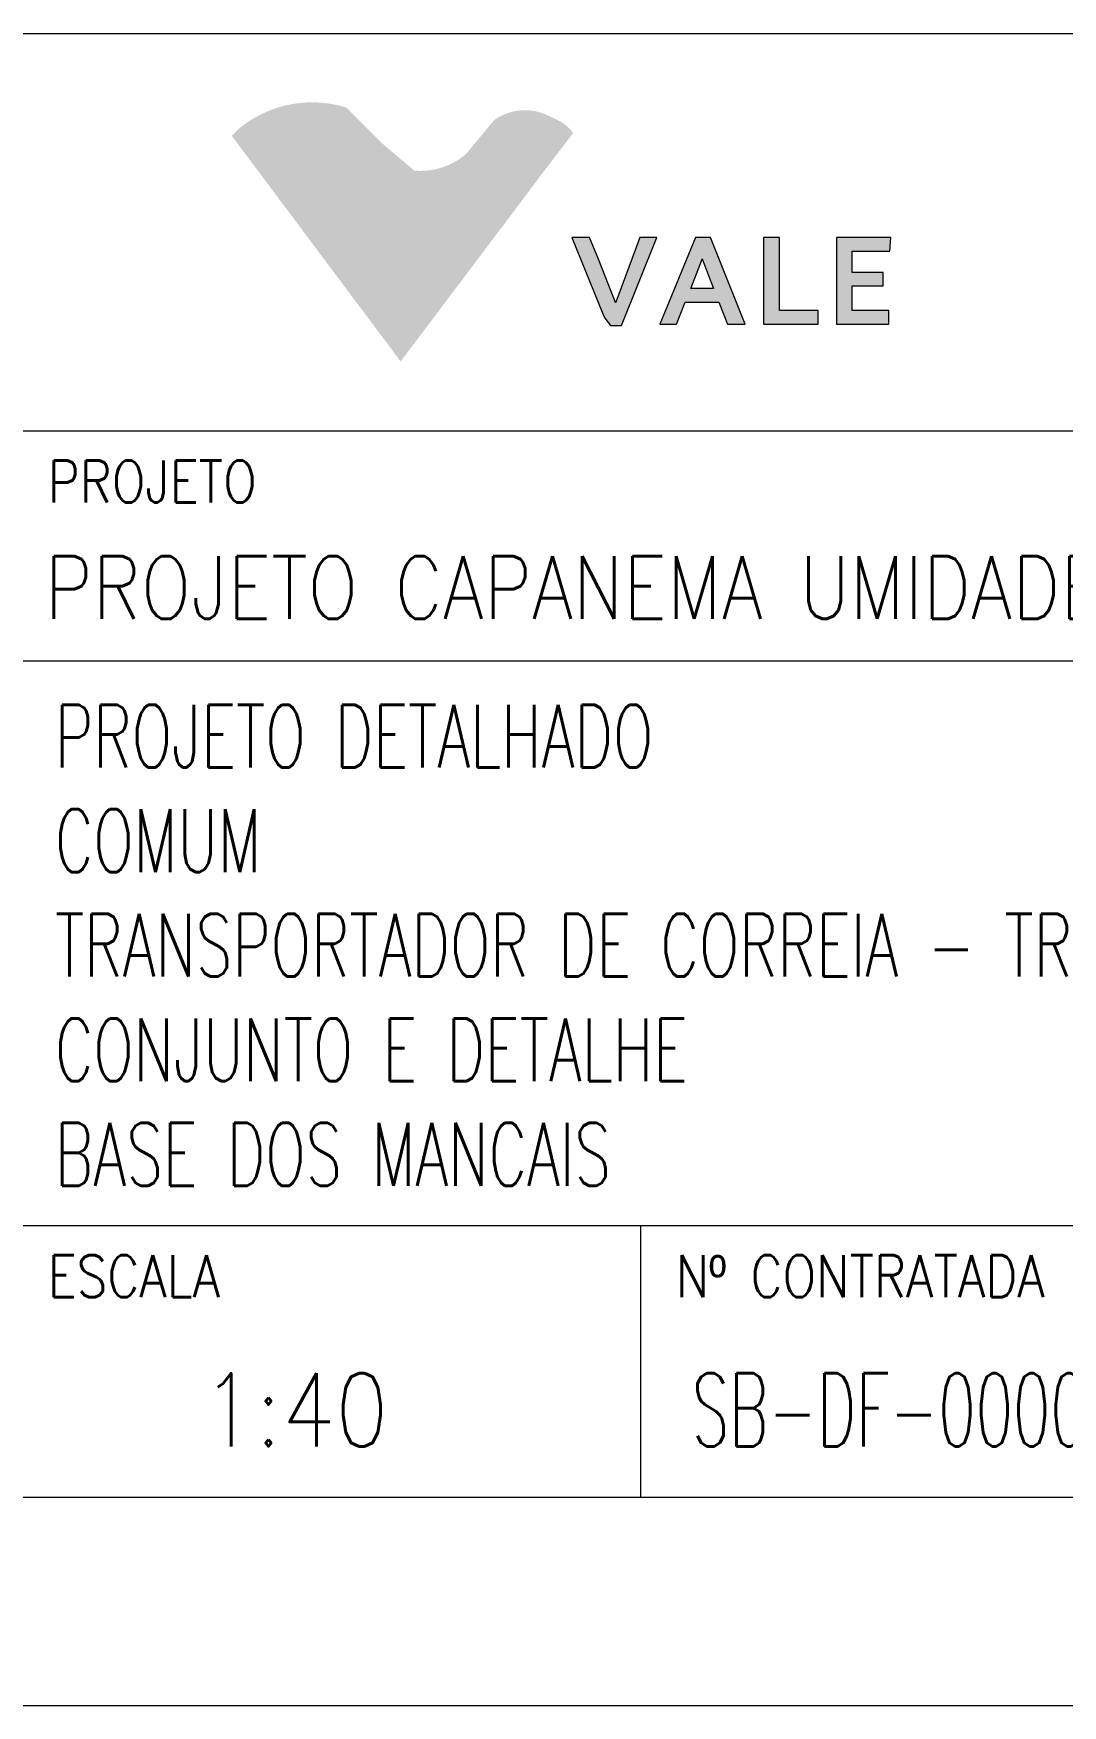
# Model space of a CAD drawing. Header units: millimetres. Extents: x 2 to 845, y 5 to 599.
# Drawn here: x 661 to 710.1, y 5 to 85 of the extents above; entities that cross this region are included whole.
import ezdxf

# ---------------------------------------------------------------- set-up
doc = ezdxf.new("R2010")
doc.units = ezdxf.units.MM
doc.linetypes.add('XKITLINE00', pattern=[0])
doc.layers.add('Outro tipo de objeto', color=7, linetype='Continuous', lineweight=0)
doc.styles.add('ROMANS', font='ROMANS__.TTF')
doc.styles.add('SIMPLEX', font='SIMPLEX_.TTF')

msp = doc.modelspace()

# ---------------------------------------------------------------- hatches: boundary and pattern name
at = {"layer": 'Outro tipo de objeto'}
for color, points in [(4, [(675.902, 81.461), (676.027, 81.362), (677.64, 79.74), (679.17, 78.44), (680.195, 77.57), (681.226, 77.006), (682.244, 76.843), (684.196, 76.843), (684.078, 76.685), (678.519, 69.312), (670.445, 80.107), (670.797, 80.445), (670.863, 80.498), (670.929, 80.55), (670.997, 80.602), (671.065, 80.652), (671.134, 80.702), (671.203, 80.75), (671.274, 80.797), (671.345, 80.843), (671.417, 80.888), (671.489, 80.932), (671.562, 80.975), (671.636, 81.016), (671.71, 81.057), (671.786, 81.096), (671.861, 81.134), (671.937, 81.171), (672.014, 81.207), (672.092, 81.242), (672.169, 81.275), (672.248, 81.307), (672.327, 81.338), (672.406, 81.368), (672.486, 81.396), (672.566, 81.424), (672.647, 81.45), (672.728, 81.475), (672.809, 81.498), (672.891, 81.52), (672.973, 81.541), (673.055, 81.561), (673.138, 81.58), (673.221, 81.597), (673.304, 81.613), (673.388, 81.627), (673.471, 81.641), (673.555, 81.653), (673.639, 81.663), (673.724, 81.673), (673.808, 81.681), (673.892, 81.688), (673.977, 81.693), (674.062, 81.697), (674.146, 81.7), (674.231, 81.702), (674.316, 81.702), (674.4, 81.701), (674.485, 81.699), (674.57, 81.695), (674.654, 81.69), (674.739, 81.684), (674.823, 81.677), (674.908, 81.668), (674.992, 81.658), (675.076, 81.646), (675.159, 81.633), (675.243, 81.619), (675.326, 81.604), (675.409, 81.587), (675.492, 81.569), (675.575, 81.55), (675.657, 81.53), (675.739, 81.508), (675.821, 81.485)]), (2, [(685.556, 81.073), (685.634, 81.033), (686.01, 80.86), (686.065, 80.833), (686.12, 80.804), (686.173, 80.773), (686.226, 80.741), (686.278, 80.707), (686.328, 80.671), (686.377, 80.634), (686.426, 80.595), (686.473, 80.555), (686.518, 80.513), (686.563, 80.47), (686.605, 80.426), (686.647, 80.38), (686.687, 80.333), (686.726, 80.285), (686.763, 80.235), (685.109, 78.065), (684.196, 76.843), (681.182, 76.843), (680.195, 77.57), (679.17, 78.44), (679.253, 78.433), (679.335, 78.429), (679.418, 78.427), (679.5, 78.426), (679.583, 78.428), (679.665, 78.432), (679.748, 78.438), (679.83, 78.446), (679.912, 78.456), (679.993, 78.468), (680.075, 78.482), (680.156, 78.497), (680.236, 78.515), (680.317, 78.535), (680.396, 78.557), (680.475, 78.581), (680.554, 78.607), (680.631, 78.635), (680.708, 78.664), (680.785, 78.696), (680.86, 78.729), (680.935, 78.764), (681.009, 78.802), (681.081, 78.84), (681.153, 78.881), (681.224, 78.924), (681.294, 78.968), (681.362, 79.014), (681.43, 79.061), (681.496, 79.11), (681.561, 79.161), (681.625, 79.214), (682.997, 80.86), (683.069, 80.909), (683.142, 80.956), (683.217, 80.999), (683.294, 81.041), (683.372, 81.079), (683.451, 81.115), (683.531, 81.149), (683.612, 81.179), (683.695, 81.207), (683.778, 81.231), (683.862, 81.253), (683.947, 81.272), (684.032, 81.288), (684.118, 81.301), (684.204, 81.312), (684.291, 81.319), (684.378, 81.323), (684.465, 81.324), (684.552, 81.322), (684.638, 81.318), (684.725, 81.31), (684.811, 81.299), (684.897, 81.286), (684.982, 81.269), (685.067, 81.25), (685.151, 81.227), (685.234, 81.202), (685.316, 81.174), (685.397, 81.143), (685.478, 81.109)]), (7, [(688.843, 72.241), (688.903, 72.404), (689.951, 75.232), (690.756, 75.232), (689.079, 71.03), (688.546, 71.03), (688.274, 71.381), (688.189, 71.593), (686.699, 75.232), (687.547, 75.232), (687.971, 74.203), (688.794, 72.132), (688.807, 72.132)]), (7, [(692.929, 74.197), (692.39, 72.798), (693.474, 72.798), (694.982, 71.09), (694.134, 71.09), (693.722, 72.144), (692.123, 72.144), (691.709, 71.09), (690.9, 71.09), (692.614, 75.232), (693.335, 75.232), (694.982, 71.09), (693.474, 72.798), (692.935, 74.221)]), (7, [(695.866, 75.232), (695.866, 71.09), (699.346, 71.09), (699.346, 75.232), (701.945, 75.232), (701.901, 74.578), (700.102, 74.578), (700.102, 73.561), (701.582, 73.561), (701.582, 72.931), (700.102, 72.931), (700.102, 71.744), (701.853, 71.744), (701.853, 71.09), (698.468, 71.09), (698.468, 71.744), (696.623, 71.744), (696.623, 75.232)])]:
    msp.add_hatch(color=color, dxfattribs=at).paths.add_polyline_path(points, flags=17)

# ---------------------------------------------------------------- linework, layer by layer
at = {"layer": 'Outro tipo de objeto', "color": 5, "linetype": 'XKITLINE00', "lineweight": 0}
for p, q in [((28.996, 84.997), (835, 84.997)), ((659.999, 65.997), (835, 65.997)), ((659.999, 54.997), (835, 54.997)), ((659.999, 27.997), (835, 27.997))]:
    msp.add_line(p, q, dxfattribs=at)
at = {"layer": 'Outro tipo de objeto', "color": 7, "linetype": 'XKITLINE00', "lineweight": 0}
for p, q in [((687.547, 75.232), (686.699, 75.232)), ((686.699, 75.232), (686.699, 75.232)), ((686.699, 75.232), (686.699, 75.232)), ((686.699, 75.232), (686.699, 75.232)), ((686.699, 75.232), (688.189, 71.593)), ((687.971, 74.203), (687.547, 75.232)), ((687.547, 75.232), (687.547, 75.232)), ((687.547, 75.232), (687.547, 75.232)), ((689.951, 75.232), (688.903, 72.404)), ((689.079, 71.03), (690.756, 75.232)), ((690.756, 75.232), (689.951, 75.232)), ((689.951, 75.232), (689.951, 75.232)), ((689.951, 75.232), (689.951, 75.232)), ((689.951, 75.232), (689.951, 75.232)), ((690.756, 75.232), (690.756, 75.232)), ((690.756, 75.232), (690.756, 75.232)), ((692.614, 75.232), (690.9, 71.09)), ((693.335, 75.232), (692.614, 75.232)), ((692.614, 75.232), (692.614, 75.232)), ((692.614, 75.232), (692.614, 75.232)), ((692.614, 75.232), (692.614, 75.232)), ((694.982, 71.09), (693.335, 75.232)), ((693.335, 75.232), (693.335, 75.232)), ((693.335, 75.232), (693.335, 75.232)), ((693.335, 75.232), (693.335, 75.232)), ((696.623, 75.232), (695.866, 75.232)), ((695.866, 75.232), (695.866, 75.232)), ((695.866, 75.232), (695.866, 75.232)), ((695.866, 75.232), (695.866, 75.232)), ((695.866, 75.232), (695.866, 71.09)), ((696.623, 71.744), (696.623, 75.232)), ((696.623, 75.232), (696.623, 75.232)), ((696.623, 75.232), (696.623, 75.232)), ((696.623, 75.232), (696.623, 75.232)), ((701.945, 75.232), (699.346, 75.232)), ((699.346, 75.232), (699.346, 75.232)), ((699.346, 75.232), (699.346, 75.232)), ((699.346, 75.232), (699.346, 75.232)), ((699.346, 75.232), (699.346, 71.09)), ((701.901, 74.578), (701.945, 75.232)), ((701.945, 75.232), (701.945, 75.232)), ((701.945, 75.232), (701.945, 75.232)), ((701.945, 75.232), (701.945, 75.232)), ((700.102, 73.561), (700.102, 74.578)), ((700.102, 74.578), (700.102, 74.578)), ((700.102, 74.578), (700.102, 74.578)), ((700.102, 74.578), (700.102, 74.578)), ((700.102, 74.578), (701.11, 74.578)), ((701.11, 74.578), (701.11, 74.578)), ((701.11, 74.578), (701.11, 74.578)), ((701.11, 74.578), (701.901, 74.578)), ((688.794, 72.132), (687.971, 74.203)), ((692.39, 72.798), (692.929, 74.197)), ((692.929, 74.197), (692.935, 74.221)), ((692.929, 74.197), (692.929, 74.197)), ((692.929, 74.197), (692.929, 74.197)), ((692.929, 74.197), (692.929, 74.197)), ((692.935, 74.221), (692.935, 74.221)), ((692.935, 74.221), (692.935, 74.221)), ((692.935, 74.221), (692.935, 74.221)), ((692.935, 74.221), (693.474, 72.798)), ((693.474, 72.798), (692.39, 72.798)), ((692.39, 72.798), (692.39, 72.798)), ((692.39, 72.798), (692.39, 72.798)), ((692.39, 72.798), (692.39, 72.798)), ((693.474, 72.798), (693.474, 72.798)), ((693.474, 72.798), (693.474, 72.798)), ((701.582, 73.561), (700.102, 73.561)), ((700.102, 73.561), (700.102, 73.561)), ((700.102, 73.561), (700.102, 73.561)), ((700.102, 73.561), (700.102, 73.561)), ((700.102, 71.744), (700.102, 72.931)), ((700.102, 72.931), (700.102, 72.931)), ((700.102, 72.931), (700.102, 72.931)), ((700.102, 72.931), (700.102, 72.931)), ((700.102, 72.931), (701.582, 72.931)), ((701.582, 72.931), (701.582, 73.561)), ((701.582, 73.561), (701.582, 73.561)), ((701.582, 73.561), (701.582, 73.561)), ((701.582, 73.561), (701.582, 73.561)), ((701.582, 72.931), (701.582, 72.931)), ((701.582, 72.931), (701.582, 72.931)), ((701.582, 72.931), (701.582, 72.931)), ((688.807, 72.132), (688.794, 72.132)), ((688.794, 72.132), (688.794, 72.132)), ((688.794, 72.132), (688.794, 72.132)), ((688.794, 72.132), (688.794, 72.132)), ((688.843, 72.241), (688.807, 72.132)), ((688.807, 72.132), (688.807, 72.132)), ((688.807, 72.132), (688.807, 72.132)), ((688.807, 72.132), (688.807, 72.132)), ((688.903, 72.404), (688.843, 72.241)), ((688.903, 72.404), (688.903, 72.404)), ((688.903, 72.404), (688.903, 72.404)), ((691.709, 71.09), (692.123, 72.144)), ((692.123, 72.144), (692.123, 72.144)), ((692.123, 72.144), (692.123, 72.144)), ((692.123, 72.144), (692.123, 72.144)), ((692.123, 72.144), (693.722, 72.144)), ((693.722, 72.144), (693.722, 72.144)), ((693.722, 72.144), (693.722, 72.144)), ((693.722, 72.144), (693.722, 72.144)), ((693.722, 72.144), (694.134, 71.09)), ((688.189, 71.593), (688.189, 71.593)), ((688.189, 71.593), (688.189, 71.593)), ((688.189, 71.593), (688.274, 71.381)), ((688.274, 71.381), (688.546, 71.03)), ((698.468, 71.744), (696.623, 71.744)), ((696.623, 71.744), (696.623, 71.744)), ((696.623, 71.744), (696.623, 71.744)), ((696.623, 71.744), (696.623, 71.744)), ((698.468, 71.09), (698.468, 71.744)), ((698.468, 71.744), (698.468, 71.744)), ((698.468, 71.744), (698.468, 71.744)), ((698.468, 71.744), (698.468, 71.744)), ((701.853, 71.744), (700.102, 71.744)), ((700.102, 71.744), (700.102, 71.744)), ((700.102, 71.744), (700.102, 71.744)), ((700.102, 71.744), (700.102, 71.744)), ((701.853, 71.09), (701.853, 71.744)), ((701.853, 71.744), (701.853, 71.744)), ((701.853, 71.744), (701.853, 71.744)), ((701.853, 71.744), (701.853, 71.744)), ((688.546, 71.03), (689.079, 71.03)), ((689.079, 71.03), (689.079, 71.03)), ((689.079, 71.03), (689.079, 71.03)), ((690.9, 71.09), (690.9, 71.09)), ((690.9, 71.09), (690.9, 71.09)), ((690.9, 71.09), (690.9, 71.09)), ((690.9, 71.09), (691.709, 71.09)), ((691.709, 71.09), (691.709, 71.09)), ((691.709, 71.09), (691.709, 71.09)), ((691.709, 71.09), (691.709, 71.09)), ((694.134, 71.09), (694.134, 71.09)), ((694.134, 71.09), (694.134, 71.09)), ((694.134, 71.09), (694.134, 71.09)), ((694.134, 71.09), (694.982, 71.09)), ((694.982, 71.09), (694.982, 71.09)), ((694.982, 71.09), (694.982, 71.09)), ((695.866, 71.09), (695.866, 71.09)), ((695.866, 71.09), (695.866, 71.09)), ((695.866, 71.09), (695.866, 71.09)), ((695.866, 71.09), (698.468, 71.09)), ((698.468, 71.09), (698.468, 71.09)), ((698.468, 71.09), (698.468, 71.09)), ((699.346, 71.09), (699.346, 71.09)), ((699.346, 71.09), (699.346, 71.09)), ((699.346, 71.09), (699.346, 71.09)), ((699.346, 71.09), (701.853, 71.09)), ((701.853, 71.09), (701.853, 71.09)), ((701.853, 71.09), (701.853, 71.09)), ((4.035, 5.036), (845, 5.036))]:
    msp.add_line(p, q, dxfattribs=at)
at = {"layer": 'Outro tipo de objeto', "color": 4, "linetype": 'XKITLINE00', "lineweight": 0}
msp.add_line((689.999, 14.997), (689.999, 27.997), dxfattribs=at)
at = {"layer": 'Outro tipo de objeto', "color": 6, "linetype": 'XKITLINE00', "lineweight": 0}
msp.add_line((28.996, 14.997), (835, 14.997), dxfattribs=at)

# ---------------------------------------------------------------- texts
at = {"layer": 'Outro tipo de objeto', "color": 3, "style": 'SIMPLEX', "width": 0.85}
for s, height, p in [('PROJETO', 2, (661.659, 62.568)), ('ESCALA', 2, (661.659, 24.568)), ('Nº CONTRATADA', 2.00001, (691.66, 24.568))]:
    msp.add_text(s, height=height, dxfattribs=at).set_placement(p)
at = {"layer": 'Outro tipo de objeto', "color": 1, "style": 'ROMANS', "width": 0.85}
msp.add_text('PROJETO CAPANEMA UMIDADE NATURAL OS2', height=3, dxfattribs=at).set_placement((661.516, 56.997))
at = {"layer": 'Outro tipo de objeto', "color": 5, "style": 'ROMANS'}
for s, height, width, p in [('PROJETO DETALHADO', 3, 0.68, (661.999, 49.897)), ('COMUM', 3, 0.68, (661.999, 44.897)), ('TRANSPORTADOR DE CORREIA - TR-1220CF-07 (1600)', 3, 0.68, (661.999, 39.897)), ('CONJUNTO E DETALHE', 3, 0.68, (661.999, 34.897)), ('BASE DOS MANCAIS', 3, 0.68, (661.999, 29.897)), ('1:40', 3.5, 0.85, (669.015, 17.43)), ('SB-DF-0000CF-M-00012-M-01300', 3.5, 0.595, (692.433, 17.43))]:
    msp.add_text(s, height=height, dxfattribs=dict(at, width=width)).set_placement(p)

doc.saveas('drawing.dxf')
